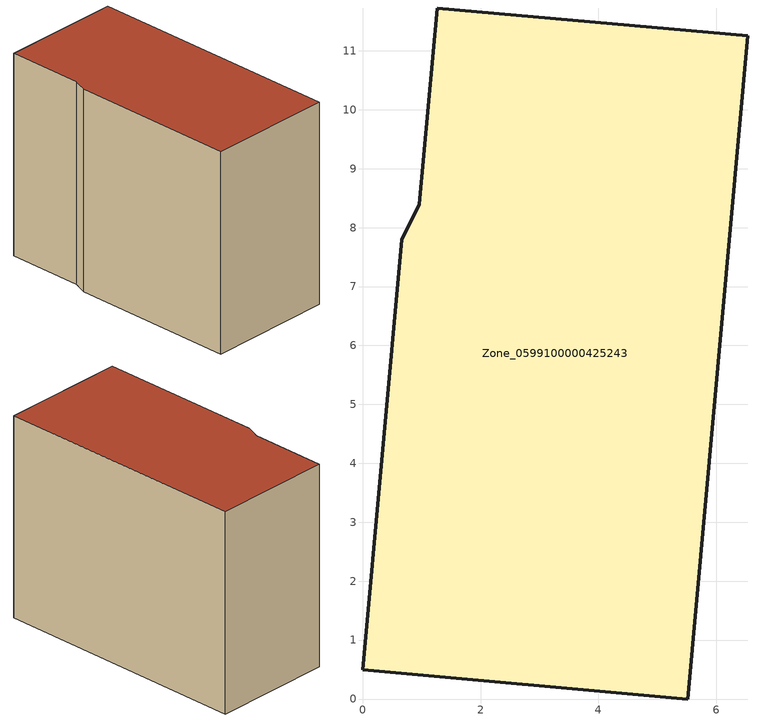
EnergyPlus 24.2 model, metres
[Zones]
Zone_0599100000425243
 floor ground (C_G): 0.66,7.79 0.96,8.39 1.26,11.73 6.53,11.25 5.52,0 0,0.5 z0
 wall outside (C_F): 0,0.5 5.52,0 6.53,11.25 1.26,11.73 0.96,8.39 0.66,7.79 0,0.5 z0:8.94
 roof outside (C_R): 0.96,8.39 0.66,7.79 0,0.5 5.52,0 6.53,11.25 1.26,11.73 z8.94
[BUILDING]
Pand.0599100000425243: North Axis=0; Terrain=City; Loads Convergence Tolerance Value=0.04; Temperature Convergence Tolerance Value=0.4; Solar Distribution=FullExterior; Maximum Number of Warmup Days=25; Minimum Number of Warmup Days=1
[Site:Location]
Rotterdam.The.Hague.AP_ZH_NLD Design_Conditions: Latitude=51.96; Longitude=4.45; Time Zone=1; Elevation=-4.5
[SITE:GROUNDTEMPERATURE:BUILDINGSURFACE]
18, 18, 18, 18, 18, 18, 18, 18, 18, 18, 18, 18
[MATERIAL] Thermal Absorptance=0.9; Solar Absorptance=0.7; Visible Absorptance=0.7
Name | Roughness | Thickness | Conductivity | Density | Specific Heat
G.TI.2006-2014 | MediumSmooth | 0.15 | 0.06 | 540 | 1210
F.TI.2006-2014 | Rough | 0.3 | 0.12 | 1920 | 840
R.TI.2006-2014 | MediumRough | 0.2 | 0.08 | 1500 | 1000
[CONSTRUCTION]
C_G: G.TI.2006-2014
C_F: F.TI.2006-2014
C_R: R.TI.2006-2014
[ZONE]
Zone_0599100000425243: Type=1; Multiplier=1; Ceiling Height=Autocalculate; Volume=Autocalculate; Floor Area=autocalculate; Part of Total Floor Area=Yes
[ZONEINFILTRATION:DESIGNFLOWRATE]
Infil_Zone_0599100000425243: Zone or ZoneList or Space or SpaceList=Zone_0599100000425243; Schedule=AlwaysOn; Design Flow Rate Calculation Method=Flow/Area; Flow Rate per Floor Area=0.0015; Constant Term Coefficient=1; Temperature Term Coefficient=0; Velocity Term Coefficient=0; Velocity Squared Term Coefficient=0
[HVACTEMPLATE:ZONE:IDEALLOADSAIRSYSTEM]
Zone_0599100000425243: Maximum Heating Supply Air Temperature=50; Minimum Cooling Supply Air Temperature=13; Maximum Heating Supply Air Humidity Ratio=0.0156; Minimum Cooling Supply Air Humidity Ratio=0.0077; Heating Limit=NoLimit; Cooling Limit=NoLimit; Dehumidification Control Type=ConstantSensibleHeatRatio; Cooling Sensible Heat Ratio=0.7; Dehumidification Setpoint=60; Humidification Control Type=None; Humidification Setpoint=30; Outdoor Air Method=None; Outdoor Air Flow Rate per Person=0.00944; Outdoor Air Flow Rate per Zone Floor Area=0; Outdoor Air Flow Rate per Zone=0; Demand Controlled Ventilation Type=None; Outdoor Air Economizer Type=NoEconomizer; Heat Recovery Type=None; Sensible Heat Recovery Effectiveness=0.7; Latent Heat Recovery Effectiveness=0.65
[ZONECONTROL:THERMOSTAT]
ThermostatControl_Zone_0599100000425243: Zone or ZoneList=Zone_0599100000425243; Control Type Schedule=DualSetpointControlType; Control 1=Thermostat_Zone_0599100000425243; Temperature Difference Between Cutout And Setpoint=0
[THERMOSTATSETPOINT:DUALSETPOINT]
Thermostat_Zone_0599100000425243: Heating Setpoint Temperature Schedule=HeatingSetpoint_Zone_0599100000425243; Cooling Setpoint Temperature Schedule=CoolingSetpoint_Zone_0599100000425243
[SCHEDULE:COMPACT]
HeatingSetpoint_Zone_0599100000425243: Through: 12/31, For: AllDays, Until: 24:00, 21
CoolingSetpoint_Zone_0599100000425243: Through: 12/31, For: AllDays, Until: 24:00, 24
DualSetpointControlType: Through: 12/31, For: AllDays, Until: 24:00, 4
AlwaysOn: Through: 12/31, For: AllDays, Until: 24:00, 1
